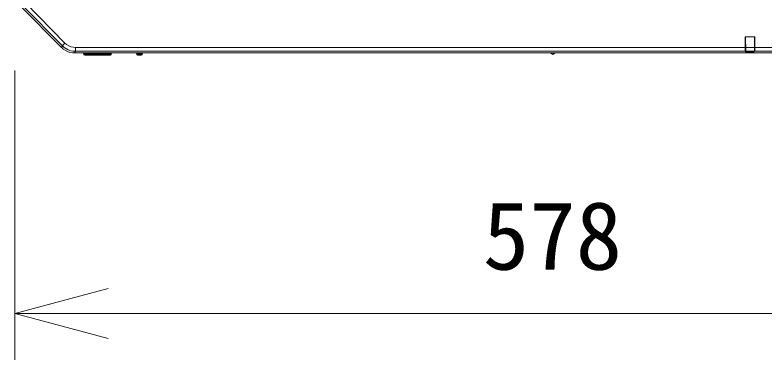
# Model space of a CAD drawing. Units: millimetres, scale not verified. Extents: x -62 to 63, y -56 to 57.
# Drawn here: x -45.95 to -25.8, y 12.73 to 21.99 of the extents above; entities that cross this region are included whole.
import ezdxf
from ezdxf.enums import TextEntityAlignment as Align

# ---------------------------------------------------------------- set-up
doc = ezdxf.new("R2010")
doc.units = ezdxf.units.MM
doc.header["$LTSCALE"] = 0.125
for name, color, linetype, lineweight in [('0-0_0', 7, 'Continuous', 20), ('0-4_SUNPO', 3, 'Continuous', 18), ('0-5_GAIKEI', 8, 'Continuous', 18)]:
    doc.layers.add(name, color=color, linetype=linetype, lineweight=lineweight)
doc.styles.add('ＭＳ ゴシック', font='')
doc.styles.get('ＭＳ ゴシック').set_extended_font_data('MS Gothic')

# ---------------------------------------------------------------- blocks, each defined once
blk = doc.blocks.new('_Open30')
at = {"layer": '0-0_0'}
blk.add_line((0, 0), (-1, 0), dxfattribs=at)
blk.add_lwpolyline([(-1, 0.26795), (0, 0), (-1, -0.26795)], dxfattribs=at)
blk = doc.blocks.new('D2')
at = {"layer": '0-4_SUNPO'}
for p, q in [((18.5383, 81.9999), (18.5383, 74.2282)), ((44.9383, 75.4782), (21.0383, 75.4782))]:
    blk.add_line(p, q, dxfattribs=at)
at = {"layer": '0-4_SUNPO', "xscale": 2.5, "yscale": 2.5, "rotation": 180}
blk.add_blockref('_Open30', (18.5383, 75.4782), dxfattribs=at)
at = {"layer": '0-4_SUNPO', "color": 7, "style": 'ＭＳ ゴシック'}
blk.add_text('578', height=1.833, dxfattribs=at).set_placement((31.1133, 76.1032), align=Align.BOTTOM_LEFT)

msp = doc.modelspace()

# ---------------------------------------------------------------- linework, layer by layer
at = {"layer": '0-5_GAIKEI', "color": 7}
for p, q in [((-44.6985, 21.1239), (-45.8068, 22.2317)), ((-18.5963, 20.9786), (-44.4081, 20.9786)), ((-44.1023, 20.9336), (-44.1023, 20.9225))]:
    msp.add_line(p, q, dxfattribs=at)
at = {"layer": '0-5_GAIKEI', "color": 1}
for p, q in [((-45.7617, 22.2539), (-44.6768, 21.1687)), ((-44.6093, 21.2359), (-45.6834, 22.3322)), ((-26.0708, 21.4038), (-26.328, 21.4038)), ((-26.3273, 21.023), (-26.328, 21.4038)), ((-26.3161, 21.023), (-26.3167, 21.4038)), ((-26.0811, 21.023), (-26.0818, 21.4038)), ((-26.0701, 21.0232), (-26.0708, 21.4038)), ((-44.6766, 21.1685), (-44.6988, 21.1239)), ((-25.075, 21.0232), (-44.397, 21.0232)), ((-44.3522, 20.9786), (-44.3298, 21.0232)), ((-44.3298, 21.1241), (-26.328, 21.1239)), ((-44.3298, 21.1241), (-44.3298, 21.0232)), ((-44.1023, 20.956), (-44.1245, 20.9786)), ((-43.3637, 20.956), (-43.3415, 20.9786)), ((-42.6812, 20.956), (-42.7034, 20.9786)), ((-42.5357, 20.956), (-42.5135, 20.9786)), ((-31.5646, 20.9784), (-31.5535, 20.9673)), ((-31.4415, 20.9673), (-31.5535, 20.9673)), ((-31.4304, 20.9784), (-31.4415, 20.9673)), ((-26.3273, 21.0456), (-26.3161, 21.0232)), ((-26.3163, 21.0008), (-26.3273, 21.023)), ((-26.0818, 21.1239), (-26.3167, 21.1239)), ((-26.0922, 21.001), (-26.3163, 21.0008)), ((-26.3161, 21.0232), (-26.2938, 21.0008)), ((-26.1035, 21.0008), (-26.0811, 21.023)), ((-26.0811, 21.023), (-26.0922, 21.001)), ((-26.0707, 21.1239), (-25.075, 21.1239)), ((-44.1023, 20.9562), (-43.3637, 20.9562)), ((-44.1023, 20.956), (-44.1023, 20.9225)), ((-43.3637, 20.9336), (-44.1023, 20.9336)), ((-43.3861, 20.9114), (-43.3637, 20.9225)), ((-43.3637, 20.9562), (-43.3637, 20.9227)), ((-42.6814, 20.9562), (-42.5357, 20.9562)), ((-42.6812, 20.9562), (-42.6812, 20.9227)), ((-42.5357, 20.9336), (-42.6812, 20.9336)), ((-42.6588, 20.9114), (-42.6812, 20.9225)), ((-42.5581, 20.9114), (-42.6588, 20.9114)), ((-42.5581, 20.9114), (-42.5357, 20.9225)), ((-42.5357, 20.9562), (-42.5357, 20.9227))]:
    msp.add_line(p, q, dxfattribs=at)
for points in [[(-44.6768, 21.1687), (-44.632, 21.1239), (-44.52, 21.0567), (-44.4528, 21.0343), (-44.397, 21.0232)], [(-44.6766, 21.1685), (-44.6544, 21.1911), (-44.6096, 21.2359)], [(-44.3298, 21.1239), (-44.4528, 21.135), (-44.5645, 21.2022), (-44.6093, 21.2359)], [(-31.4415, 20.9673), (-31.4974, 20.9336), (-31.4987, 20.9344), (-31.5022, 20.9365), (-31.5533, 20.9675)], [(-43.3861, 20.9114), (-44.0799, 20.9114), (-44.1023, 20.9225)]]:
    msp.add_lwpolyline(points, dxfattribs=at)
at = {"layer": '0-5_GAIKEI', "color": 7}
msp.add_lwpolyline([(-44.6988, 21.1239), (-44.6978, 21.1229), (-44.6949, 21.12), (-44.6907, 21.1158), (-44.6625, 21.0874), (-44.6582, 21.0832), (-44.6554, 21.0803), (-44.6544, 21.0793), (-44.5424, 21.0119), (-44.4753, 20.9897), (-44.4081, 20.9786)], dxfattribs=at)

# ---------------------------------------------------------------- block references
at = {"layer": '0-4_SUNPO'}
msp.add_blockref('D2', (-64.4907, -61.4996), dxfattribs=at)

doc.saveas('drawing.dxf')
